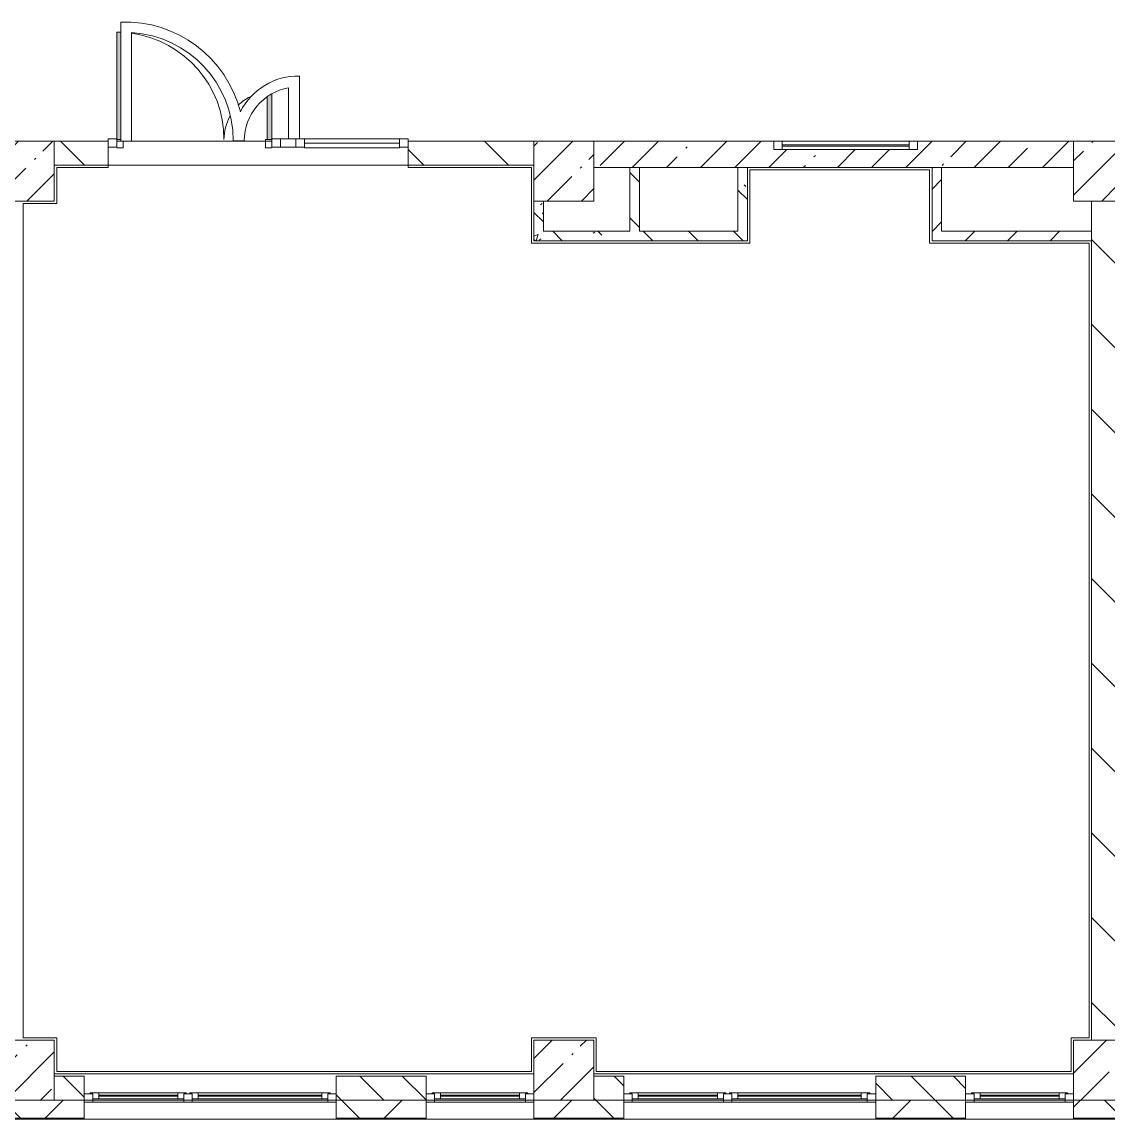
# Model space of a CAD drawing. Header units: millimetres. Extents: x 81382 to 274816, y -8553 to 29000.
# Drawn here: x 195446 to 204504, y -258 to 8895 of the extents above; entities that cross this region are included whole.
import ezdxf

# ---------------------------------------------------------------- set-up
doc = ezdxf.new("R2010")
doc.units = ezdxf.units.MM
for name, color, linetype, lineweight, true_color in [('A-DETL-GENF-3', 7, 'Continuous', 5, 0xaaaaaa), ('A-DOOR-5', 7, 'Continuous', 5, 0xe2e2e2), ('A-DOOR-6', 7, 'Continuous', 5, 0xaaaaaa), ('A-FLOR-2', 7, 'Continuous', 5, 0xaaaaaa), ('I-WALL-4', 7, 'Continuous', 5, 0x787878)]:
    doc.layers.add(name, color=color, linetype=linetype, lineweight=lineweight, true_color=true_color)
for name, color, linetype, lineweight in [('A-GLAZ-3', 7, 'Continuous', 5), ('A-GLAZ-CURT-2', 7, 'Continuous', 5), ('A-GLAZ-CWMG-2', 7, 'Continuous', 5), ('A-WALL', 7, 'Continuous', 9), ('A-WALL-2', 7, 'Continuous', 5), ('I-WALL-2', 7, 'Continuous', 5), ('S-COLS-1', 7, 'Continuous', 5)]:
    doc.layers.add(name, color=color, linetype=linetype, lineweight=lineweight)
pattern_1 = [(45, (147806.5, 0), (-353.5534, 353.5534), []), (135, (147806.5, 0), (-353.5534, -353.5534), [])]
pattern_2 = [(135, (147806.5, 0), (-353.5534, -353.5534), [])]
pattern_3 = [(45, (147806.5, 0), (-176.7767, 176.7767), [])]
pattern_4 = [(135, (147806.5, 0), (-377.171, -377.171), [533.4, -88.9, 17.78, -88.9]), (135, (147806.5, 376.94), (-377.171, -377.171), []), (50, (147806.5, 0), (637.6445, -55.7866), [66.675, -733.425]), (355, (147806.5, 0), (-123.3494, 668.699), [53.34, -586.74]), (100.451, (147859.6, -4.65), (514.299, 612.908), [56.665, -623.315]), (46.184, (147806.5, 177.8), (948.776, -147.15), [100.012, -1100.137]), (96.636, (147885.6, 165.5), (830.909, 865.997), [84.998, -934.973]), (351.184, (147806.5, 177.8), (830.918, 865.988), [80.01, -880.11]), (21, (147895.4, 133.35), (530.6506, -357.9283), [66.675, -733.425]), (326, (147895.4, 133.35), (216.308, 644.6585), [53.34, -586.74]), (71.451, (147939.6, 103.5), (746.9596, 286.724), [56.665, -623.315]), (37.5, (147806.5, 0), (10.8105, 295.9426), [16.764, -562.864, 16.764, -578.866, -588.962]), (37.5, (147806.5, 0), (10.8105, 295.9426), [-1175.258, 16.764, -572.198]), (7.5, (147806.5, 0), (233.8692, 350.6318), [16.764, -322.834, 16.764, -549.529, -224.472]), (7.5, (147806.5, 0), (233.8692, 350.6318), [-905.891, 16.764, -207.708]), (327.5, (147608.24, 0), (474.5678, -20.0513), [16.764, -205.486, 16.764, -676.656, -920.115]), (327.5, (147608.24, 0), (474.5678, -20.0513), [-915.67, 16.764, -903.351]), (317.5, (147519.34, 0), (518.4522, 88.9934), [16.764, -272.161, 16.764, -443.738, -653.415]), (317.5, (147519.34, 0), (518.4522, 88.9934), [-749.427, 16.764, -636.651])]

# ---------------------------------------------------------------- blocks, each defined once
blk = doc.blocks.new('BSC_Колонна _Прямоугольная - 500х500-V16-3_6_3_птичка')
at = {"layer": 'S-COLS-1'}
h = blk.add_hatch(dxfattribs=at)
h.set_pattern_fill('FP_44', color=256, style=0, pattern_type=2)
h.set_pattern_definition([(45, (-47660, -7650), (-285.123, 285.123), []), (45, (-47374.88, -7650), (-285.123, 285.123), [504.031, -100.806, 16.764, -84.042])])
h.paths.add_polyline_path([(-250, -250), (250, -250), (250, 250), (-250, 250)])
for p, q in [((250, 250), (-250, 250)), ((-250, 250), (-250, -250)), ((250, -250), (250, 250)), ((-250, -250), (250, -250))]:
    blk.add_line(p, q, dxfattribs=at)
blk = doc.blocks.new('BSC_Колонна _Прямоугольная - 500х500-V17-3_6_3_птичка')
at = {"layer": 'S-COLS-1'}
h = blk.add_hatch(dxfattribs=at)
h.set_pattern_fill('FP_45', color=256, style=0, pattern_type=2)
h.set_pattern_definition([(45, (-52160, -7650), (-285.123, 285.123), []), (45, (-51874.88, -7650), (-285.123, 285.123), [504.031, -100.806, 16.764, -84.042])])
h.paths.add_polyline_path([(-250, -250), (250, -250), (250, 250), (-250, 250)])
for p, q in [((250, 250), (-250, 250)), ((-250, 250), (-250, -250)), ((250, -250), (250, 250)), ((-250, -250), (250, -250))]:
    blk.add_line(p, q, dxfattribs=at)
blk = doc.blocks.new('BSC_Колонна _Прямоугольная - 500х500-V23-3_6_3_птичка')
at = {"layer": 'S-COLS-1'}
h = blk.add_hatch(dxfattribs=at)
h.set_pattern_fill('FP_51', color=256, style=0, pattern_type=2)
h.set_pattern_definition([(45, (-47660, -150), (-285.123, 285.123), []), (45, (-47374.88, -150), (-285.123, 285.123), [504.031, -100.806, 16.764, -84.042])])
h.paths.add_polyline_path([(-250, -250), (250, -250), (250, 250), (-250, 250), (-250, -9.8)])
for p, q in [((250, 250), (-250, 250)), ((-250, 250), (-250, -250)), ((250, -250), (250, 250)), ((-250, -250), (250, -250))]:
    blk.add_line(p, q, dxfattribs=at)
blk = doc.blocks.new('BSC_Колонна _Прямоугольная - 500х500-V24-3_6_3_птичка')
at = {"layer": 'S-COLS-1'}
h = blk.add_hatch(dxfattribs=at)
h.set_pattern_fill('FP_52', color=256, style=0, pattern_type=2)
h.set_pattern_definition([(45, (-52160, -150), (-285.123, 285.123), []), (45, (-51874.88, -150), (-285.123, 285.123), [504.031, -100.806, 16.764, -84.042])])
h.paths.add_polyline_path([(-250, -250), (250, -250), (250, 250), (-250, 250), (-250, -9.8)])
for p, q in [((250, 250), (-250, 250)), ((-250, 250), (-250, -250)), ((250, -250), (250, 250)), ((-250, -250), (250, -250))]:
    blk.add_line(p, q, dxfattribs=at)
blk = doc.blocks.new('BSC_Колонна _Прямоугольная - 500х500-V37-3_6_3_птичка')
at = {"layer": 'S-COLS-1'}
h = blk.add_hatch(dxfattribs=at)
h.set_pattern_fill('FP_72', color=256, style=0, pattern_type=2)
h.set_pattern_definition([(45, (-56660, -150), (-285.123, 285.123), []), (45, (-56374.88, -150), (-285.123, 285.123), [504.031, -100.806, 16.764, -84.042])])
h.paths.add_polyline_path([(-250, -250), (250, -250), (250, 250), (-250, 250), (-250, -9.8)])
for p, q in [((250, 250), (-250, 250)), ((-250, 250), (-250, -250)), ((250, -250), (250, 250)), ((-250, -250), (250, -250))]:
    blk.add_line(p, q, dxfattribs=at)
blk = doc.blocks.new('BSC_Колонна _Прямоугольная - 500х500-V38-3_6_3_птичка')
at = {"layer": 'S-COLS-1'}
h = blk.add_hatch(dxfattribs=at)
h.set_pattern_fill('FP_73', color=256, style=0, pattern_type=2)
h.set_pattern_definition([(45, (-56660, -7650), (-285.123, 285.123), []), (45, (-56374.88, -7650), (-285.123, 285.123), [504.031, -100.806, 16.764, -84.042])])
h.paths.add_polyline_path([(-250, -250), (250, -250), (250, 250), (-250, 250)])
for p, q in [((250, 250), (-250, 250)), ((-250, 250), (-250, -250)), ((250, -250), (250, 250)), ((-250, -250), (250, -250))]:
    blk.add_line(p, q, dxfattribs=at)
blk = doc.blocks.new('120_Окно_СКБ_1Ст - 120_Окно_СКБ_1Ст 900х2500_h_-V46-3_6_3_птичка')
at = {"layer": 'A-GLAZ-3'}
for p, q in [((-450, -127), (-450, -57)), ((-450, -57), (-380, -57)), ((450, -57), (-450, -57)), ((-380, -57), (-380, -127)), ((380, -87), (-380, -87)), ((-380, -87), (-380, -127)), ((-330, -137), (-330, -87)), ((330, -137), (330, -87)), ((380, -127), (380, -57)), ((380, -57), (450, -57)), ((380, -127), (380, -87)), ((450, -57), (450, -127)), ((-380, -127), (-450, -127)), ((-450, -127), (-400, -127)), ((-380, -127), (-400, -127)), ((-400, -127), (-400, -137)), ((-400, -137), (400, -137)), ((400, -137), (-400, -137)), ((-330, -107), (330, -107)), ((330, -117), (-330, -117)), ((450, -127), (380, -127)), ((400, -127), (380, -127)), ((400, -127), (450, -127)), ((400, -137), (400, -127))]:
    blk.add_line(p, q, dxfattribs=at)
blk = doc.blocks.new('120_Окно_СКБ_2Ст - 120_Окно_СКБ_2Ст 2100х2400 _мал створка справа_-22446225-3_6_3_птичка')
at = {"layer": 'A-GLAZ-3'}
for p, q in [((-1050, -127), (-1050, -57)), ((-1050, -57), (-980, -57)), ((1050, -57), (-1050, -57)), ((-980, -57), (-980, -127)), ((150, -87), (-980, -87)), ((-980, -87), (-980, -127)), ((-930, -137), (-930, -87)), ((100, -137), (100, -87)), ((150, -127), (150, -57)), ((150, -57), (220, -57)), ((150, -127), (150, -87)), ((220, -57), (220, -127)), ((980, -87), (220, -87)), ((220, -87), (220, -127)), ((270, -137), (270, -87)), ((930, -137), (930, -87)), ((980, -127), (980, -57)), ((980, -57), (1050, -57)), ((980, -127), (980, -87)), ((1050, -57), (1050, -127)), ((-980, -127), (-1050, -127)), ((-1050, -127), (-1000, -127)), ((-980, -127), (-1000, -127)), ((-1000, -127), (-1000, -137)), ((-1000, -137), (170, -137)), ((170, -137), (-1000, -137)), ((-930, -107), (100, -107)), ((100, -117), (-930, -117)), ((220, -127), (150, -127)), ((170, -127), (150, -127)), ((170, -127), (200, -127)), ((170, -137), (170, -127)), ((220, -127), (200, -127)), ((200, -127), (200, -137)), ((200, -137), (1000, -137)), ((1000, -137), (200, -137)), ((270, -107), (930, -107)), ((930, -117), (270, -117)), ((1050, -127), (980, -127)), ((1000, -127), (980, -127)), ((1000, -127), (1050, -127)), ((1000, -137), (1000, -127))]:
    blk.add_line(p, q, dxfattribs=at)
blk = doc.blocks.new('120_Окно_СКБ_2Ст - 120_Окно_СКБ_2Ст 2100х2400 _мал створка справа_-V50-3_6_3_птичка')
at = {"layer": 'A-GLAZ-3'}
for p, q in [((-1050, -127), (-1050, -57)), ((-1050, -57), (-980, -57)), ((1050, -57), (-1050, -57)), ((-980, -57), (-980, -127)), ((150, -87), (-980, -87)), ((-980, -87), (-980, -127)), ((-930, -137), (-930, -87)), ((100, -137), (100, -87)), ((150, -127), (150, -57)), ((150, -57), (220, -57)), ((150, -127), (150, -87)), ((220, -57), (220, -127)), ((980, -87), (220, -87)), ((220, -87), (220, -127)), ((270, -137), (270, -87)), ((930, -137), (930, -87)), ((980, -127), (980, -57)), ((980, -57), (1050, -57)), ((980, -127), (980, -87)), ((1050, -57), (1050, -127)), ((-980, -127), (-1050, -127)), ((-1050, -127), (-1000.3, -127)), ((-980, -127), (-1000, -127)), ((-1000, -127), (-1000, -137)), ((-1000, -137), (170, -137)), ((170, -137), (-1000, -137)), ((-930, -107), (100, -107)), ((100, -117), (-930, -117)), ((220, -127), (150, -127)), ((170, -127), (150, -127)), ((170, -127), (200, -127)), ((170, -137), (170, -127)), ((220, -127), (200, -127)), ((200, -127), (200, -137)), ((200, -137), (1000, -137)), ((1000, -137), (200, -137)), ((270, -107), (930, -107)), ((930, -117), (270, -117)), ((1050, -127), (980, -127)), ((1000, -127), (980, -127)), ((1000, -127), (1050, -127)), ((1000, -137), (1000, -127))]:
    blk.add_line(p, q, dxfattribs=at)
blk = doc.blocks.new('120_Окно_СКБ_1Ст - 120_Окно_СКБ_1Ст 900х2500_h_-V118-3_6_3_птичка')
at = {"layer": 'A-GLAZ-3'}
for p, q in [((-450, -127), (-450, -57)), ((-450, -57), (-380, -57)), ((450, -57), (-450, -57)), ((-380, -57), (-380, -127)), ((380, -87), (-380, -87)), ((-380, -87), (-380, -127)), ((-330, -137), (-330, -87)), ((330, -137), (330, -87)), ((380, -127), (380, -57)), ((380, -57), (450, -57)), ((380, -127), (380, -87)), ((450, -57), (450, -127)), ((-380, -127), (-450, -127)), ((-450, -127), (-400, -127)), ((-380, -127), (-400, -127)), ((-400, -127), (-400, -137)), ((-400, -137), (400, -137)), ((400, -137), (-400, -137)), ((-330, -107), (330, -107)), ((330, -117), (-330, -117)), ((450, -127), (380, -127)), ((400, -127), (380, -127)), ((400, -127), (450, -127)), ((400, -137), (400, -127))]:
    blk.add_line(p, q, dxfattribs=at)
blk = doc.blocks.new('Прямоугольный импост - 50 x 70 мм-V171-3_6_3_птичка')
at = {"layer": 'A-GLAZ-CWMG-2'}
for p, q in [((-70, 35), (0, 35)), ((-70, -35), (-70, 35)), ((0, 35), (0, -35)), ((0, -35), (-70, -35))]:
    blk.add_line(p, q, dxfattribs=at)
blk = doc.blocks.new('Дверь_Витражная_остекление_ - ДВН_ДАО_Главный вход_1200 в свету-V174-3_6_3_птичка')
at = {"layer": 'A-DOOR-5'}
for points in [[(-647.5, 30), (-613.5, 35), (-613.5, 925), (-647.5, 921.8), (-647.5, 35)], [(607.5, 30), (647.5, 35), (647.5, 410.5), (607.5, 378.4), (607.5, 35)]]:
    blk.add_hatch(color=256, dxfattribs=at).paths.add_polyline_path(points)
at = {"layer": 'A-DETL-GENF-3'}
for p, q in [((-613.5, 925), (-647.5, 925)), ((-647.5, 925), (-647.5, 35)), ((607.5, 385.1), (607.5, 30)), ((647.5, 35), (647.5, 410.5)), ((-647.5, 30), (-613.5, 30)), ((-613.5, 30), (-647.5, 30)), ((-592.5, -40), (-592.5, 15)), ((592.5, -40), (592.5, 30)), ((592.5, 30), (647.5, 30)), ((607.5, 30), (647.5, 30)), ((-647.5, -40), (-592.5, -40)), ((647.5, -40), (592.5, -40))]:
    blk.add_line(p, q, dxfattribs=at)
at = {"layer": 'A-DOOR-6'}
for p, q in [((-647.5, 925), (-647.5, 35)), ((647.5, 410.5), (647.5, 35))]:
    blk.add_line(p, q, dxfattribs=at)
for centre, radius, start, end in [((-647.5, 30), 895, 87.78643, 90), ((-647.5, 30), 895, 360, 81.92896), ((647.5, 30), 400, 117.12057, 134.53885), ((647.5, 30), 400, 151.21297, 180)]:
    blk.add_arc(centre, radius, start, end, dxfattribs=at)
blk = doc.blocks.new('Системная панель - Стемалит - 40мм-32257327-3_6_3_птичка')
at = {"layer": 'A-GLAZ-CURT-2'}
for p, q in [((65, 35), (-65, 35)), ((-65, 35), (-65, -35)), ((65, -35), (65, 35)), ((-65, -35), (65, -35))]:
    blk.add_line(p, q, dxfattribs=at)
blk = doc.blocks.new('Прямоугольный импост - 50 x 70 мм-31687886-3_6_3_птичка')
at = {"layer": 'A-GLAZ-CWMG-2'}
for p, q in [((-35, 35), (35, 35)), ((-35, -35), (-35, 35)), ((35, 35), (35, -35)), ((35, -35), (-35, -35))]:
    blk.add_line(p, q, dxfattribs=at)
blk = doc.blocks.new('Прямоугольный импост - 50 x 70 мм-31701779-3_6_3_птичка')
at = {"layer": 'A-GLAZ-CWMG-2'}
for p, q in [((0, 35), (-70, 35)), ((-70, 35), (-70, -35)), ((0, -35), (0, 35)), ((-70, -35), (0, -35))]:
    blk.add_line(p, q, dxfattribs=at)
blk = doc.blocks.new('Системная панель - Стекло - 40мм-V176-3_6_3_птичка')
at = {"layer": 'A-GLAZ-CURT-2'}
for p, q in [((397.5, 0), (-397.5, 0)), ((-397.5, 0), (-397.5, -40)), ((397.5, -40), (397.5, 0)), ((-397.5, -40), (397.5, -40))]:
    blk.add_line(p, q, dxfattribs=at)
blk = doc.blocks.new('Прямоугольный импост - 50 x 70 мм-31702100-3_6_3_птичка')
at = {"layer": 'A-GLAZ-CWMG-2'}
for p, q in [((-35, 35), (35, 35)), ((-35, -35), (-35, 35)), ((35, 35), (35, -35)), ((35, -35), (-35, -35))]:
    blk.add_line(p, q, dxfattribs=at)
blk = doc.blocks.new('Прямоугольный импост - 50 x 70 мм-31720914-3_6_3_птичка')
at = {"layer": 'A-GLAZ-CWMG-2'}
blk.add_line((32940, 7920), (32145, 7920), dxfattribs=at)
blk = doc.blocks.new('120_Окно_СКБ_1Ст - 120_Окно_СКБ_1Ст 400х1200 EI30-24228621-3_6_3_птичка')
at = {"layer": 'A-GLAZ-3'}
for p, q in [((-600, 40), (-600, 110)), ((-600, 110), (-530, 110)), ((600, 110), (-600, 110)), ((-530, 110), (-530, 40)), ((530, 40), (530, 110)), ((530, 110), (600, 110)), ((600, 110), (600, 40)), ((-530, 40), (-600, 40)), ((-600, 40), (600, 40)), ((530, 80), (-530, 80)), ((530, 70), (-530, 70)), ((600, 40), (530, 40))]:
    blk.add_line(p, q, dxfattribs=at)

msp = doc.modelspace()

# ---------------------------------------------------------------- hatches: boundary and pattern name
at = {"layer": 'A-WALL-2'}
h = msp.add_hatch(dxfattribs=at)
h.set_pattern_fill('FP_65', color=256, style=0, pattern_type=2)
h.set_pattern_definition([(135, (147806.5, 0), (-176.7767, -176.7767), [])])
h.paths.add_polyline_path([(212966.5, -100), (213216.5, -100), (213216.5, 100), (212966.5, 100)])
h.paths.add_polyline_path([(203316.5, -100), (203316.5, 100), (202566.5, 100), (202566.5, -100)])
h.paths.add_polyline_path([(204716.5, -100), (205616.5, -100), (205616.5, 100), (204716.5, 100), (204716.5, -52.2)])
h.paths.add_polyline_path([(212066.5, -100), (212066.5, 100), (211516.5, 100), (211516.5, -100)])
h.paths.add_polyline_path([(209216.5, -100), (209416.5, -100), (209416.5, 100), (209216.5, 100), (209216.5, 42.9)])
h.paths.add_polyline_path([(190466.5, -100), (190716.5, -100), (190716.5, 100), (190466.5, 100)])
h.paths.add_polyline_path([(195966.5, -100), (195966.5, 100), (195716.5, 100), (195716.5, -100)])
h.paths.add_polyline_path([(198816.5, -100), (198816.5, 100), (198066.5, 100), (198066.5, -100)])
h.paths.add_polyline_path([(200216.5, -100), (200466.5, -100), (200466.5, 100), (200216.5, 100), (200216.5, 33.3)])
h.paths.add_polyline_path([(192116.5, -100), (192116.5, 100), (191216.5, 100), (191216.5, -100)])
h.paths.add_polyline_path([(189566.5, -100), (189566.5, 100), (188946.5, 100), (188946.5, -100)])
h.paths.add_polyline_path([(181540.8, -100), (181676.5, -100), (181676.5, 100), (181416.5, 100), (181416.5, -100)])
h.paths.add_polyline_path([(185796.5, -100), (185796.5, 100), (185229.5, 100), (185229.5, -100)])
h.paths.add_polyline_path([(183776.5, -100), (184329.5, -100), (184329.5, 100), (183776.5, 100)])
h.paths.add_polyline_path([(186346.5, -100), (186346.5, 100), (186296.5, 100), (186296.5, -100)])
h.paths.add_polyline_path([(177616.2, -100), (177789.3, -100), (177789.3, 100), (177616.2, 100), (177616.2, 55.2)])
h.paths.add_polyline_path([(178689.3, -100), (179916.5, -100), (179916.5, 100), (178689.3, 100)])
h.paths.add_polyline_path([(173966.5, -100), (174216.2, -100), (174216.2, 100), (173966.5, 100), (173966.5, -63.8)])
h.paths.add_polyline_path([(173366.5, -100), (173366.5, 100), (172616.5, 100), (172616.5, -100), (173302.9, -100)])
h.paths.add_polyline_path([(170316.5, -100), (170516.5, -100), (170516.5, 100), (170316.5, 100), (170316.5, 63.6)])
h.paths.add_polyline_path([(169716.5, -100), (169716.5, 100), (169416.5, 100), (169416.5, -100)])
h.paths.add_polyline_path([(168516.5, -100), (168516.5, 100), (167166.5, 100), (167166.5, -100), (167810.9, -100)])
h.paths.add_polyline_path([(164316.5, -100), (165066.5, -100), (165064.9, 100), (164316.5, 100)])
h.paths.add_polyline_path([(163416.5, -100), (163416.5, 100), (162666.5, 100), (162666.5, -100), (163234.2, -100)])
h.paths.add_polyline_path([(154636.5, -100), (155466.5, -100), (155466.5, 100), (154636.5, 100)])
h.paths.add_polyline_path([(158916.5, -100), (158916.5, 100), (158166.2, 100), (158166.2, -100)])
h.paths.add_polyline_path([(159816.5, -100), (159966.5, -100), (159966.5, 100), (159816.5, 100)])
h = msp.add_hatch(dxfattribs=at)
h.set_pattern_fill('FP_67', color=256, style=0, pattern_type=2)
h.set_pattern_definition(pattern_1)
h.paths.add_polyline_path([(203316.5, -250), (203316.5, -100), (202566.5, -100), (202566.5, -250)])
h.paths.add_polyline_path([(204433.6, -250), (204433.6, -100), (204216.5, -100), (204216.5, -250), (204424.2, -250)])
h.paths.add_polyline_path([(191216.5, -250), (192116.5, -250), (192116.5, -100), (190466.5, -100), (190466.5, -250), (190716.5, -250)])
h.paths.add_polyline_path([(188946.5, -250), (189566.5, -250), (189566.5, -100), (188946.5, -100)])
h.paths.add_polyline_path([(195216.5, -250), (195966.5, -250), (195966.5, -100), (195216.5, -100)])
h.paths.add_polyline_path([(200466.5, -250), (200466.5, -100), (199716.5, -100), (199716.5, -250), (199847.5, -250)])
h.paths.add_polyline_path([(198816.5, -250), (198816.5, -100), (198066.5, -100), (198066.5, -250)])
h.paths.add_polyline_path([(184286.8, -250), (184329.5, -250), (184329.5, -100), (183776.5, -100), (183776.5, -250)])
h.paths.add_polyline_path([(185229.5, -250), (186846.5, -250), (186846.5, -100), (185229.5, -100)])
h.paths.add_polyline_path([(181540.8, -250), (181676.5, -250), (181676.5, -100), (180816.5, -100), (180816.5, -250), (181083.2, -250)])
h.paths.add_polyline_path([(178689.3, -250), (179916.5, -250), (179916.5, -100), (178689.3, -100)])
h.paths.add_polyline_path([(177616.2, -250), (177789.3, -250), (177789.3, -100), (177016.2, -100), (177016.2, -250)])
h.paths.add_polyline_path([(169416.5, -250), (170516.5, -250), (170516.5, -100), (169416.5, -100)])
h.paths.add_polyline_path([(173302.9, -250), (174216.2, -250), (174216.2, -100), (172616.5, -100), (172616.5, -250)])
h.paths.add_polyline_path([(162666.5, -250), (163416.5, -250), (163416.5, -100), (162666.5, -100)])
h.paths.add_polyline_path([(164316.5, -250), (165066.5, -250), (165064.9, -100), (164316.5, -100)])
h.paths.add_polyline_path([(168516.5, -250), (168516.5, -100), (167166.5, -100), (167166.5, -250), (167810.9, -250)])
h.paths.add_polyline_path([(151334.9, -250), (151536.5, -250), (151536.5, -100), (147546.5, -100), (147546.5, -250), (150419.5, -250)])
h.paths.add_polyline_path([(158166.2, -250), (158916.5, -250), (158916.5, -100), (158166.2, -100)])
h.paths.add_polyline_path([(154636.5, -250), (156066.2, -250), (156066.2, -100), (154636.5, -100)])
h.paths.add_polyline_path([(160566.5, -250), (160566.5, -100), (159816.5, -100), (159816.5, -250), (160488.2, -250)])
h = msp.add_hatch(dxfattribs=at)
h.set_pattern_fill('FP_67', color=256, style=0, pattern_type=2)
h.set_pattern_definition(pattern_1)
h.paths.add_polyline_path([(219366.5, -250), (223506.5, -250), (223506.5, -100), (219366.5, -100)])
h.paths.add_polyline_path([(218154.2, -250), (218466.5, -250), (218466.5, -100), (214866.5, -100), (214866.5, -250)])
h.paths.add_polyline_path([(205616.5, -250), (205616.5, -100), (204433.6, -100), (204433.6, -250), (205339.5, -250)])
h.paths.add_polyline_path([(211516.5, -250), (212066.5, -250), (212066.5, -100), (211516.5, -100)])
h.paths.add_polyline_path([(209416.5, -250), (209416.5, -100), (208716.5, -100), (208716.5, -250), (209000.8, -250)])
h.paths.add_polyline_path([(213216.5, -250), (213966.5, -250), (213966.5, -100), (212966.5, -100), (212966.5, -250)])
at = {"layer": 'I-WALL-2'}
h = msp.add_hatch(dxfattribs=at)
h.set_pattern_fill('FP_66', color=256, style=0, pattern_type=2)
h.set_pattern_definition(pattern_2)
h.paths.add_polyline_path([(196166.5, 7700), (196166.5, 7900), (195716.5, 7900), (195716.5, 7700)])
h.paths.add_polyline_path([(199716.5, 7700), (199716.5, 7900), (198666.5, 7900), (198666.5, 7700)])
h = msp.add_hatch(dxfattribs=at)
h.set_pattern_fill('FP_63', color=256, style=0, pattern_type=2)
h.set_pattern_definition([(45, (147806.5, 0), (-285.123, 285.123), []), (45, (148091.6, 0), (-285.123, 285.123), [504.031, -100.806, 16.764, -84.042])])
h.paths.add_polyline_path([(201496.5, 7680), (204216.5, 7680), (204216.5, 7900), (202916.5, 7900), (202916.5, 7830), (201716.5, 7830), (201716.5, 7900), (200216.5, 7900), (200216.5, 7680), (201416.5, 7680)])
h = msp.add_hatch(dxfattribs=at)
h.set_pattern_fill('FP_68', color=256, style=0, pattern_type=2)
h.set_pattern_definition(pattern_3)
h.paths.add_polyline_path([(203116.5, 7070), (203116.5, 7680), (203036.5, 7680), (203036.5, 7070)])
h = msp.add_hatch(dxfattribs=at)
h.set_pattern_fill('FP_66', color=256, style=0, pattern_type=2)
h.set_pattern_definition(pattern_2)
h.paths.add_polyline_path([(204367.2, 400), (204567.2, 400), (204567.2, 7400), (204367.2, 7400), (204367.2, 4513.2)])
h = msp.add_hatch(dxfattribs=at)
h.set_pattern_fill('FP_68', color=256, style=0, pattern_type=2)
h.set_pattern_definition(pattern_3)
h.paths.add_polyline_path([(204367.2, 7070), (204367.2, 7150), (203116.5, 7150), (203116.5, 7070), (203508.8, 7070)])
at = {"layer": 'I-WALL-4'}
h = msp.add_hatch(dxfattribs=at)
h.set_pattern_fill('FP_71', color=256, style=0, pattern_type=2)
h.set_pattern_definition(pattern_4)
h.paths.add_polyline_path([(200596.5, 7150), (200596.5, 7680), (200516.5, 7680), (200516.5, 7150)])
h = msp.add_hatch(dxfattribs=at)
h.set_pattern_fill('FP_71', color=256, style=0, pattern_type=2)
h.set_pattern_definition(pattern_4)
h.paths.add_polyline_path([(201496.5, 7150), (201496.5, 7680), (201416.5, 7680), (201416.5, 7150)])
h = msp.add_hatch(dxfattribs=at)
h.set_pattern_fill('FP_71', color=256, style=0, pattern_type=2)
h.set_pattern_definition(pattern_4)
h.paths.add_polyline_path([(199796.5, 7150), (199796.5, 7400), (199716.5, 7400), (199716.5, 7150)])
h = msp.add_hatch(dxfattribs=at)
h.set_pattern_fill('FP_71', color=256, style=0, pattern_type=2)
h.set_pattern_definition(pattern_4)
h.paths.add_polyline_path([(199847.5, 7070), (201496.5, 7070), (201496.5, 7150), (199716.5, 7150), (199716.5, 7070)])

# ---------------------------------------------------------------- linework, layer by layer
at = {"layer": 'A-FLOR-2'}
for p, q in [((196270.5, 8894.4), (196270.5, 7900)), ((196360.5, 7900), (196360.5, 8806.8)), ((197760.7, 7920), (197760.7, 8443.9)), ((197670.7, 8346.4), (197670.7, 7920)), ((196270.5, 7900), (196360.5, 7900)), ((197209.1, 7903.5), (197299.2, 7903.5)), ((196166.5, 7700), (196166.5, 7680)), ((198666.5, 7680), (198666.5, 7700)), ((196166.5, 7680), (195736.5, 7680)), ((195736.5, 7680), (195736.5, 7380)), ((199696.5, 7680), (198666.5, 7680)), ((199696.5, 7050), (199696.5, 7680)), ((203016.5, 7660), (201516.5, 7660)), ((201516.5, 7660), (201516.5, 7050)), ((203016.5, 7050), (203016.5, 7660)), ((195736.5, 7380), (195456.5, 7380)), ((195456.5, 7380), (195456.5, 420)), ((201516.5, 7050), (199696.5, 7050)), ((204347.2, 7050), (203016.5, 7050)), ((204347.2, 420), (204347.2, 7050)), ((195456.5, 420), (195736.5, 420)), ((195736.5, 420), (195736.5, 140)), ((199696.5, 140), (199696.5, 420)), ((199696.5, 420), (200236.5, 420)), ((200236.5, 420), (200236.5, 140)), ((204196.5, 140), (204196.5, 420)), ((204196.5, 420), (204347.2, 420)), ((195736.5, 140), (199696.5, 140)), ((200236.5, 140), (204196.5, 140))]:
    msp.add_line(p, q, dxfattribs=at)
for centre, radius, start, end in [((196304.2, 7900), 995, 14.33829, 91.93805), ((196304.1, 7903.5), 905, 360, 86.42904), ((197753.2, 7900), 544, 89.21005, 153.06648), ((197753.2, 7900), 454, 100.46985, 179.55829)]:
    msp.add_arc(centre, radius, start, end, dxfattribs=at)
at = {"layer": 'A-WALL'}
for p, q in [((201496.5, 7680), (201416.5, 7680)), ((203116.5, 7680), (203036.5, 7680)), ((204367.2, 7070), (204367.2, 7150)), ((195716.5, -100), (195966.5, -100)), ((198066.5, -100), (198816.5, -100)), ((200216.5, -100), (200466.5, -100)), ((202566.5, -100), (203316.5, -100)), ((195216.5, -250), (195966.5, -250)), ((195216.5, -253), (195966.5, -253)), ((198066.5, -250), (198816.5, -250)), ((198066.5, -253), (198816.5, -253)), ((199716.5, -250), (200466.5, -250)), ((199716.5, -253), (200466.5, -253)), ((202566.5, -250), (203316.5, -250)), ((202566.5, -253), (203316.5, -253)), ((204216.5, -250), (205616.5, -250)), ((204216.5, -253), (205616.5, -253))]:
    msp.add_line(p, q, dxfattribs=at)
at = {"layer": 'A-WALL-2'}
for p, q in [((195966.5, 100), (195716.5, 100)), ((195966.5, -258), (195966.5, 100)), ((198816.5, 100), (198066.5, 100)), ((198066.5, 100), (198066.5, -258)), ((198816.5, -258), (198816.5, 100)), ((200466.5, 100), (200216.5, 100)), ((200466.5, -258), (200466.5, 100)), ((203316.5, 100), (202566.5, 100)), ((202566.5, 100), (202566.5, -258)), ((203316.5, -258), (203316.5, 100)), ((195966.5, -100), (198066.5, -100)), ((198816.5, -100), (199716.5, -100)), ((199716.5, -100), (199716.5, -258)), ((200466.5, -100), (202566.5, -100)), ((203316.5, -100), (204216.5, -100)), ((204216.5, -100), (204216.5, -258)), ((198816.5, -258), (184329.5, -258)), ((212066.5, -258), (198816.5, -258))]:
    msp.add_line(p, q, dxfattribs=at)
at = {"layer": 'I-WALL-2'}
for p, q in [((196166.5, 7900), (195716.5, 7900)), ((196166.5, 7700), (196166.5, 7900)), ((196236.5, 7900), (196270.5, 7900)), ((196360.5, 7900), (197531.5, 7900)), ((199716.5, 7900), (198666.5, 7900)), ((198666.5, 7900), (198666.5, 7700)), ((201716.5, 7900), (200216.5, 7900)), ((204216.5, 7900), (202916.5, 7900)), ((199716.5, 7700), (195716.5, 7700)), ((200216.5, 7680), (201416.5, 7680)), ((200516.5, 7680), (200516.5, 7150)), ((200596.5, 7150), (200596.5, 7680)), ((201416.5, 7680), (201416.5, 7150)), ((201496.5, 7070), (201496.5, 7680)), ((201496.5, 7680), (203036.5, 7680)), ((203036.5, 7680), (203036.5, 7070)), ((203116.5, 7150), (203116.5, 7680)), ((203116.5, 7680), (204216.5, 7680)), ((199716.5, 7400), (199716.5, 7070)), ((199796.5, 7150), (199796.5, 7400)), ((204367.2, 7400), (204367.2, 7150)), ((200516.5, 7150), (199796.5, 7150)), ((201416.5, 7150), (200596.5, 7150)), ((204367.2, 7150), (203116.5, 7150)), ((199716.5, 7070), (201496.5, 7070)), ((203036.5, 7070), (204367.2, 7070)), ((204367.2, 7070), (204367.2, 400)), ((195716.5, 120), (199716.5, 120)), ((200216.5, 120), (204216.5, 120))]:
    msp.add_line(p, q, dxfattribs=at)

# ---------------------------------------------------------------- block references
at = {"layer": 'A-DOOR-6'}
msp.add_blockref('Дверь_Витражная_остекление_ - ДВН_ДАО_Главный вход_1200 в свету-V174-3_6_3_птичка', (196884, 7885), dxfattribs=at)
at = {"layer": 'A-GLAZ-3'}
msp.add_blockref('120_Окно_СКБ_1Ст - 120_Окно_СКБ_1Ст 400х1200 EI30-24228621-3_6_3_птичка', (202316.5, 7790), dxfattribs=at)
at = {"layer": 'A-GLAZ-3', "rotation": 180}
for name, p in [('120_Окно_СКБ_2Ст - 120_Окно_СКБ_2Ст 2100х2400 _мал створка справа_-V50-3_6_3_птичка', (197016.5, -175)), ('120_Окно_СКБ_1Ст - 120_Окно_СКБ_1Ст 900х2500_h_-V118-3_6_3_птичка', (199266.5, -175)), ('120_Окно_СКБ_2Ст - 120_Окно_СКБ_2Ст 2100х2400 _мал створка справа_-22446225-3_6_3_птичка', (201516.5, -175)), ('120_Окно_СКБ_1Ст - 120_Окно_СКБ_1Ст 900х2500_h_-V46-3_6_3_птичка', (203766.5, -175))]:
    msp.add_blockref(name, p, dxfattribs=at)
at = {"layer": 'A-GLAZ-CURT-2'}
for name, p in [('Системная панель - Стемалит - 40мм-32257327-3_6_3_птичка', (197666.5, 7885)), ('Системная панель - Стекло - 40мм-V176-3_6_3_птичка', (198199, 7885))]:
    msp.add_blockref(name, p, dxfattribs=at)
at = {"layer": 'A-GLAZ-CWMG-2', "rotation": 180}
msp.add_blockref('Прямоугольный импост - 50 x 70 мм-31701779-3_6_3_птичка', (196166.5, 7885), dxfattribs=at)
at = {"layer": 'A-GLAZ-CWMG-2', "extrusion": (0, 0, -1), "rotation": 180}
for name, p in [('Прямоугольный импост - 50 x 70 мм-31687886-3_6_3_птичка', (-197566.5, 7885)), ('Прямоугольный импост - 50 x 70 мм-31702100-3_6_3_птичка', (-197766.5, 7885)), ('Прямоугольный импост - 50 x 70 мм-V171-3_6_3_птичка', (-198666.5, 7885))]:
    msp.add_blockref(name, p, dxfattribs=at)
at = {"layer": 'A-GLAZ-CWMG-2'}
msp.add_blockref('Прямоугольный импост - 50 x 70 мм-31720914-3_6_3_птичка', (165656.5, 0), dxfattribs=at)
at = {"layer": 'S-COLS-1'}
for name, p in [('BSC_Колонна _Прямоугольная - 500х500-V16-3_6_3_птичка', (195466.5, 7650)), ('BSC_Колонна _Прямоугольная - 500х500-V17-3_6_3_птичка', (199966.5, 7650)), ('BSC_Колонна _Прямоугольная - 500х500-V38-3_6_3_птичка', (204466.5, 7650)), ('BSC_Колонна _Прямоугольная - 500х500-V23-3_6_3_птичка', (195466.5, 150)), ('BSC_Колонна _Прямоугольная - 500х500-V24-3_6_3_птичка', (199966.5, 150)), ('BSC_Колонна _Прямоугольная - 500х500-V37-3_6_3_птичка', (204466.5, 150))]:
    msp.add_blockref(name, p, dxfattribs=at)

doc.saveas('drawing.dxf')
